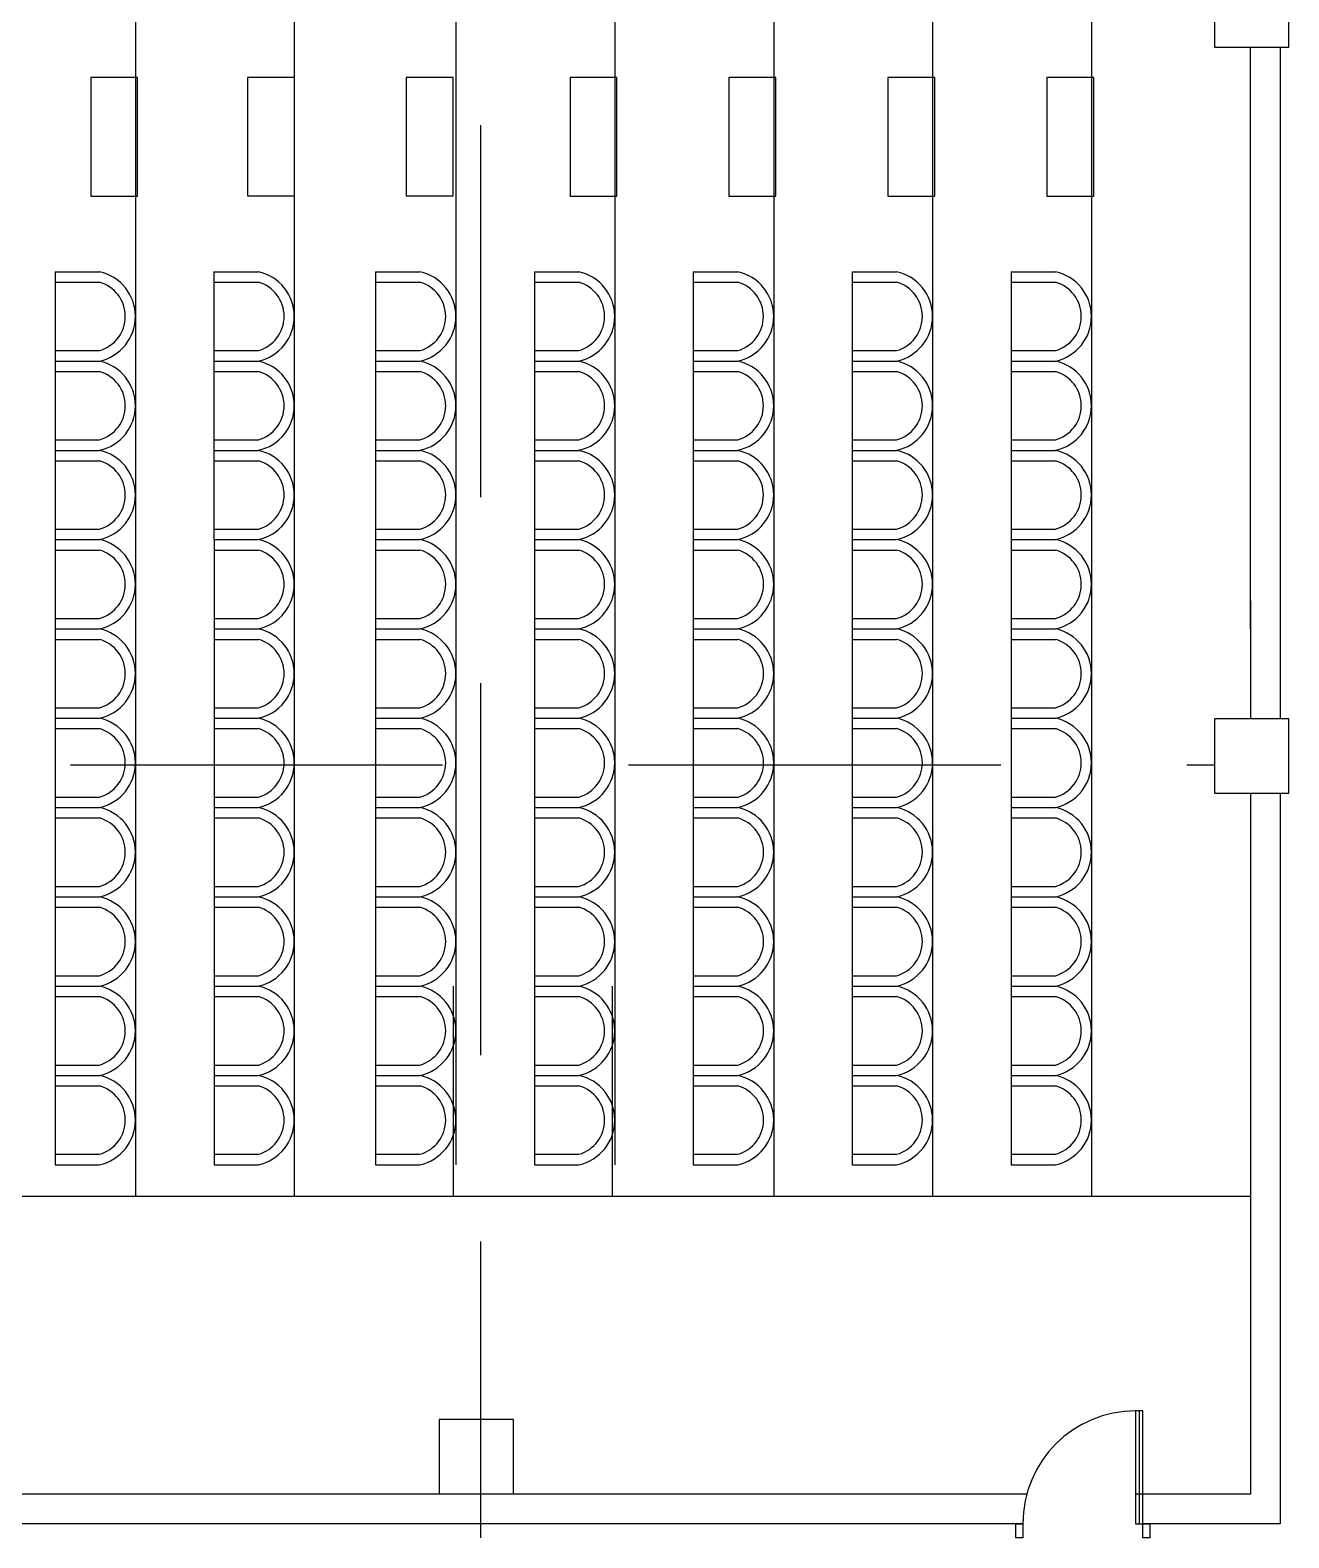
# Model space of a CAD drawing. Header units: millimetres. Extents: x -17017 to 2697, y 1903 to 18260.
# Drawn here: x -16987.609 to -16985.917, y 18217.36 to 18219.386 of the extents above; entities that cross this region are included whole.
import ezdxf

# ---------------------------------------------------------------- set-up
doc = ezdxf.new("R2010")
doc.units = ezdxf.units.MM
doc.linetypes.add('DASHED', pattern=[0.75, 0.5, -0.25])
for name, color, linetype in [('1', 7, 'Continuous'), ('A-Door', 150, 'Continuous'), ('A-Glaz', 92, 'Continuous'), ('door', 152, 'Continuous'), ('NT', 1, 'Continuous')]:
    doc.layers.add(name, color=color, linetype=linetype)

# ---------------------------------------------------------------- blocks, each defined once
blk = doc.blocks.new('A$C087A3AA9')
at = {"layer": 'A-Door'}
for points in [[(853, 95), (853, 853), (805, 853), (805, 95)], [(47, 95), (47, 0), (0, 0), (0, 95)], [(900, 95), (900, 0), (853, 0), (853, 95)]]:
    blk.add_lwpolyline(points, close=True, dxfattribs=at)
at = {"layer": 'A-Glaz'}
blk.add_line((829, 853), (829, 95), dxfattribs=at)
at = {"layer": 'NT'}
blk.add_arc((805, 95), 758, 90, 180, dxfattribs=at)

msp = doc.modelspace()

# ---------------------------------------------------------------- linework, layer by layer
at = {"layer": '1'}
for p, q in [((-16987.4672, 18227.2088), (-16987.4672, 18218.5818)), ((-16986.6095, 18227.2088), (-16986.6095, 18218.5818)), ((-16986.396, 18227.2088), (-16986.396, 18218.5818)), ((-16986.1825, 18227.2088), (-16986.1825, 18218.5818)), ((-16987.0366, 18227.1662), (-16987.0366, 18218.5818)), ((-16986.8231, 18227.1662), (-16986.8231, 18218.5818)), ((-16987.2537, 18225.825), (-16987.2537, 18218.5818)), ((-16985.969, 18219.3634), (-16985.969, 18218.5818)), ((-16985.929, 18219.3634), (-16985.929, 18218.5818)), ((-16987.5752, 18219.0618), (-16987.5155, 18219.0618)), ((-16987.5752, 18219.0618), (-16987.5156, 18219.0618)), ((-16987.5752, 18219.0618), (-16987.5752, 18218.7018)), ((-16987.5752, 18219.0478), (-16987.5156, 18219.0478)), ((-16987.3617, 18219.0618), (-16987.302, 18219.0618)), ((-16987.3617, 18219.0618), (-16987.302, 18219.0618)), ((-16987.3617, 18219.0618), (-16987.3617, 18218.7018)), ((-16987.3617, 18219.0478), (-16987.302, 18219.0478)), ((-16987.1446, 18219.0618), (-16987.0849, 18219.0618)), ((-16987.1446, 18219.0618), (-16987.0849, 18219.0618)), ((-16987.1446, 18219.0618), (-16987.1446, 18218.7018)), ((-16987.1446, 18219.0478), (-16987.0849, 18219.0478)), ((-16986.931, 18219.0618), (-16986.8714, 18219.0618)), ((-16986.931, 18219.0618), (-16986.8714, 18219.0618)), ((-16986.931, 18219.0618), (-16986.931, 18218.7018)), ((-16986.931, 18219.0478), (-16986.8714, 18219.0478)), ((-16986.7175, 18219.0618), (-16986.6579, 18219.0618)), ((-16986.7175, 18219.0618), (-16986.6579, 18219.0618)), ((-16986.7175, 18219.0618), (-16986.7175, 18218.7018)), ((-16986.7175, 18219.0478), (-16986.6579, 18219.0478)), ((-16986.504, 18219.0618), (-16986.4443, 18219.0618)), ((-16986.504, 18219.0618), (-16986.4443, 18219.0618)), ((-16986.504, 18219.0618), (-16986.504, 18218.7018)), ((-16986.504, 18219.0478), (-16986.4443, 18219.0478)), ((-16986.2905, 18219.0618), (-16986.2308, 18219.0618)), ((-16986.2904, 18219.0618), (-16986.2308, 18219.0618)), ((-16986.2904, 18219.0618), (-16986.2904, 18218.7018)), ((-16986.2904, 18219.0478), (-16986.2308, 18219.0478)), ((-16987.5752, 18218.9558), (-16987.5156, 18218.9558)), ((-16987.3617, 18218.9558), (-16987.302, 18218.9558)), ((-16987.1446, 18218.9558), (-16987.0849, 18218.9558)), ((-16986.931, 18218.9558), (-16986.8714, 18218.9558)), ((-16986.7175, 18218.9558), (-16986.6579, 18218.9558)), ((-16986.504, 18218.9558), (-16986.4443, 18218.9558)), ((-16986.2904, 18218.9558), (-16986.2308, 18218.9558)), ((-16987.5752, 18218.9418), (-16987.5156, 18218.9418)), ((-16987.5752, 18218.9418), (-16987.5156, 18218.9418)), ((-16987.5752, 18218.9278), (-16987.5156, 18218.9278)), ((-16987.3617, 18218.9418), (-16987.302, 18218.9418)), ((-16987.3617, 18218.9418), (-16987.302, 18218.9418)), ((-16987.3617, 18218.9278), (-16987.302, 18218.9278)), ((-16987.1446, 18218.9418), (-16987.0849, 18218.9418)), ((-16987.1446, 18218.9418), (-16987.0849, 18218.9418)), ((-16987.1446, 18218.9278), (-16987.0849, 18218.9278)), ((-16986.931, 18218.9418), (-16986.8714, 18218.9418)), ((-16986.931, 18218.9418), (-16986.8714, 18218.9418)), ((-16986.931, 18218.9278), (-16986.8714, 18218.9278)), ((-16986.7175, 18218.9418), (-16986.6579, 18218.9418)), ((-16986.7175, 18218.9418), (-16986.6579, 18218.9418)), ((-16986.7175, 18218.9278), (-16986.6579, 18218.9278)), ((-16986.504, 18218.9418), (-16986.4443, 18218.9418)), ((-16986.504, 18218.9418), (-16986.4443, 18218.9418)), ((-16986.504, 18218.9278), (-16986.4443, 18218.9278)), ((-16986.2905, 18218.9418), (-16986.2308, 18218.9418)), ((-16986.2905, 18218.9418), (-16986.2308, 18218.9418)), ((-16986.2904, 18218.9278), (-16986.2308, 18218.9278)), ((-16987.5752, 18218.8358), (-16987.5156, 18218.8358)), ((-16987.3617, 18218.8358), (-16987.302, 18218.8358)), ((-16987.1446, 18218.8358), (-16987.0849, 18218.8358)), ((-16986.931, 18218.8358), (-16986.8714, 18218.8358)), ((-16986.7175, 18218.8358), (-16986.6579, 18218.8358)), ((-16986.504, 18218.8358), (-16986.4443, 18218.8358)), ((-16986.2904, 18218.8358), (-16986.2308, 18218.8358)), ((-16987.5752, 18218.8218), (-16987.5156, 18218.8218)), ((-16987.5752, 18218.8218), (-16987.5156, 18218.8218)), ((-16987.5752, 18218.8078), (-16987.5156, 18218.8078)), ((-16987.3617, 18218.8218), (-16987.302, 18218.8218)), ((-16987.3617, 18218.8218), (-16987.302, 18218.8218)), ((-16987.3617, 18218.8078), (-16987.302, 18218.8078)), ((-16987.1446, 18218.8218), (-16987.0849, 18218.8218)), ((-16987.1446, 18218.8218), (-16987.0849, 18218.8218)), ((-16987.1446, 18218.8078), (-16987.0849, 18218.8078)), ((-16986.931, 18218.8218), (-16986.8714, 18218.8218)), ((-16986.931, 18218.8218), (-16986.8714, 18218.8218)), ((-16986.931, 18218.8078), (-16986.8714, 18218.8078)), ((-16986.7175, 18218.8218), (-16986.6579, 18218.8218)), ((-16986.7175, 18218.8218), (-16986.6579, 18218.8218)), ((-16986.7175, 18218.8078), (-16986.6579, 18218.8078)), ((-16986.504, 18218.8218), (-16986.4443, 18218.8218)), ((-16986.504, 18218.8218), (-16986.4443, 18218.8218)), ((-16986.504, 18218.8078), (-16986.4443, 18218.8078)), ((-16986.2905, 18218.8218), (-16986.2308, 18218.8218)), ((-16986.2905, 18218.8218), (-16986.2308, 18218.8218)), ((-16986.2904, 18218.8078), (-16986.2308, 18218.8078)), ((-16987.5752, 18218.7158), (-16987.5156, 18218.7158)), ((-16987.3617, 18218.7158), (-16987.302, 18218.7158)), ((-16987.1446, 18218.7158), (-16987.0849, 18218.7158)), ((-16986.931, 18218.7158), (-16986.8714, 18218.7158)), ((-16986.7175, 18218.7158), (-16986.6579, 18218.7158)), ((-16986.504, 18218.7158), (-16986.4443, 18218.7158)), ((-16986.2904, 18218.7158), (-16986.2308, 18218.7158)), ((-16987.5752, 18218.7018), (-16987.5156, 18218.7018)), ((-16987.5752, 18218.7018), (-16987.5156, 18218.7018)), ((-16987.5752, 18218.7018), (-16987.5752, 18218.5818)), ((-16987.5752, 18218.6878), (-16987.5155, 18218.6878)), ((-16987.3617, 18218.7018), (-16987.302, 18218.7018)), ((-16987.3617, 18218.7018), (-16987.302, 18218.7018)), ((-16987.3616, 18218.7018), (-16987.3616, 18218.5818)), ((-16987.3616, 18218.6878), (-16987.302, 18218.6878)), ((-16987.1446, 18218.7018), (-16987.0849, 18218.7018)), ((-16987.1446, 18218.7018), (-16987.0849, 18218.7018)), ((-16987.1445, 18218.7018), (-16987.1445, 18218.5818)), ((-16987.1445, 18218.6878), (-16987.0849, 18218.6878)), ((-16986.931, 18218.7018), (-16986.8714, 18218.7018)), ((-16986.931, 18218.7018), (-16986.8714, 18218.7018)), ((-16986.931, 18218.7018), (-16986.931, 18218.5818)), ((-16986.931, 18218.6878), (-16986.8714, 18218.6878)), ((-16986.7175, 18218.7018), (-16986.6579, 18218.7018)), ((-16986.7175, 18218.7018), (-16986.6579, 18218.7018)), ((-16986.7175, 18218.7018), (-16986.7175, 18218.5818)), ((-16986.7175, 18218.6878), (-16986.6579, 18218.6878)), ((-16986.504, 18218.7018), (-16986.4443, 18218.7018)), ((-16986.504, 18218.7018), (-16986.4443, 18218.7018)), ((-16986.504, 18218.7018), (-16986.504, 18218.5818)), ((-16986.504, 18218.6878), (-16986.4443, 18218.6878)), ((-16986.2905, 18218.7018), (-16986.2308, 18218.7018)), ((-16986.2905, 18218.7018), (-16986.2308, 18218.7018)), ((-16986.2904, 18218.7018), (-16986.2904, 18218.5818)), ((-16986.2904, 18218.6878), (-16986.2308, 18218.6878)), ((-16987.4672, 18218.6196), (-16987.4672, 18217.8192)), ((-16987.2537, 18218.6196), (-16987.2537, 18217.8192)), ((-16987.0366, 18218.6196), (-16987.0366, 18217.8618)), ((-16986.823, 18218.6196), (-16986.823, 18217.8618)), ((-16986.6095, 18218.6196), (-16986.6095, 18217.8192)), ((-16986.396, 18218.6196), (-16986.396, 18217.8192)), ((-16986.1825, 18218.6196), (-16986.1825, 18217.8192)), ((-16985.9689, 18218.6196), (-16985.9689, 18218.4609)), ((-16985.9289, 18218.6196), (-16985.9289, 18218.4609)), ((-16987.5752, 18218.5958), (-16987.5155, 18218.5958)), ((-16987.5752, 18218.5818), (-16987.5155, 18218.5818)), ((-16987.5752, 18218.5818), (-16987.5155, 18218.5818)), ((-16987.5752, 18218.5818), (-16987.5752, 18218.2218)), ((-16987.3617, 18218.5818), (-16987.302, 18218.5818)), ((-16987.3617, 18218.5818), (-16987.302, 18218.5818)), ((-16987.3616, 18218.5958), (-16987.302, 18218.5958)), ((-16987.3616, 18218.5818), (-16987.3616, 18218.2218)), ((-16987.1446, 18218.5818), (-16987.0849, 18218.5818)), ((-16987.1446, 18218.5818), (-16987.0849, 18218.5818)), ((-16987.1445, 18218.5958), (-16987.0849, 18218.5958)), ((-16987.1445, 18218.5818), (-16987.1445, 18218.2218)), ((-16986.931, 18218.5958), (-16986.8714, 18218.5958)), ((-16986.931, 18218.5818), (-16986.8714, 18218.5818)), ((-16986.931, 18218.5818), (-16986.8714, 18218.5818)), ((-16986.931, 18218.5818), (-16986.931, 18218.2218)), ((-16986.7175, 18218.5958), (-16986.6579, 18218.5958)), ((-16986.7175, 18218.5818), (-16986.6578, 18218.5818)), ((-16986.7175, 18218.5818), (-16986.6578, 18218.5818)), ((-16986.7175, 18218.5818), (-16986.7175, 18218.2218)), ((-16986.504, 18218.5958), (-16986.4443, 18218.5958)), ((-16986.504, 18218.5818), (-16986.4443, 18218.5818)), ((-16986.504, 18218.5818), (-16986.4443, 18218.5818)), ((-16986.504, 18218.5818), (-16986.504, 18218.2218)), ((-16986.2904, 18218.5958), (-16986.2308, 18218.5958)), ((-16986.2904, 18218.5818), (-16986.2308, 18218.5818)), ((-16986.2904, 18218.5818), (-16986.2308, 18218.5818)), ((-16986.2904, 18218.5818), (-16986.2904, 18218.2218)), ((-16987.5752, 18218.5678), (-16987.5155, 18218.5678)), ((-16987.3616, 18218.5678), (-16987.302, 18218.5678)), ((-16987.1445, 18218.5678), (-16987.0849, 18218.5678)), ((-16986.931, 18218.5678), (-16986.8714, 18218.5678)), ((-16986.7175, 18218.5678), (-16986.6578, 18218.5678)), ((-16986.504, 18218.5678), (-16986.4443, 18218.5678)), ((-16986.2904, 18218.5678), (-16986.2308, 18218.5678)), ((-16987.5752, 18218.4758), (-16987.5155, 18218.4758)), ((-16987.5752, 18218.4618), (-16987.5155, 18218.4618)), ((-16987.5752, 18218.4618), (-16987.5155, 18218.4618)), ((-16987.3617, 18218.4618), (-16987.302, 18218.4618)), ((-16987.3617, 18218.4618), (-16987.302, 18218.4618)), ((-16987.3616, 18218.4758), (-16987.302, 18218.4758)), ((-16987.1446, 18218.4618), (-16987.0849, 18218.4618)), ((-16987.1446, 18218.4618), (-16987.0849, 18218.4618)), ((-16987.1445, 18218.4758), (-16987.0849, 18218.4758)), ((-16986.931, 18218.4758), (-16986.8714, 18218.4758)), ((-16986.931, 18218.4618), (-16986.8714, 18218.4618)), ((-16986.931, 18218.4618), (-16986.8714, 18218.4618)), ((-16986.7175, 18218.4758), (-16986.6578, 18218.4758)), ((-16986.7175, 18218.4618), (-16986.6578, 18218.4618)), ((-16986.7175, 18218.4618), (-16986.6578, 18218.4618)), ((-16986.504, 18218.4758), (-16986.4443, 18218.4758)), ((-16986.504, 18218.4618), (-16986.4443, 18218.4618)), ((-16986.504, 18218.4618), (-16986.4443, 18218.4618)), ((-16986.2904, 18218.4758), (-16986.2308, 18218.4758)), ((-16986.2904, 18218.4618), (-16986.2308, 18218.4618)), ((-16986.2904, 18218.4618), (-16986.2308, 18218.4618)), ((-16987.5752, 18218.4478), (-16987.5155, 18218.4478)), ((-16987.3616, 18218.4478), (-16987.302, 18218.4478)), ((-16987.1445, 18218.4478), (-16987.0849, 18218.4478)), ((-16986.931, 18218.4478), (-16986.8714, 18218.4478)), ((-16986.7175, 18218.4478), (-16986.6578, 18218.4478)), ((-16986.504, 18218.4478), (-16986.4443, 18218.4478)), ((-16986.2904, 18218.4478), (-16986.2308, 18218.4478)), ((-16985.9689, 18218.3609), (-16985.9689, 18217.4192)), ((-16985.9289, 18218.3609), (-16985.9289, 18217.3792)), ((-16987.5752, 18218.3558), (-16987.5155, 18218.3558)), ((-16987.5752, 18218.3418), (-16987.5155, 18218.3418)), ((-16987.5752, 18218.3418), (-16987.5155, 18218.3418)), ((-16987.3617, 18218.3418), (-16987.302, 18218.3418)), ((-16987.3617, 18218.3418), (-16987.302, 18218.3418)), ((-16987.3616, 18218.3558), (-16987.302, 18218.3558)), ((-16987.1446, 18218.3418), (-16987.0849, 18218.3418)), ((-16987.1446, 18218.3418), (-16987.0849, 18218.3418)), ((-16987.1445, 18218.3558), (-16987.0849, 18218.3558)), ((-16986.931, 18218.3558), (-16986.8714, 18218.3558)), ((-16986.931, 18218.3418), (-16986.8714, 18218.3418)), ((-16986.931, 18218.3418), (-16986.8714, 18218.3418)), ((-16986.7175, 18218.3558), (-16986.6578, 18218.3558)), ((-16986.7175, 18218.3418), (-16986.6578, 18218.3418)), ((-16986.7175, 18218.3418), (-16986.6578, 18218.3418)), ((-16986.504, 18218.3558), (-16986.4443, 18218.3558)), ((-16986.504, 18218.3418), (-16986.4443, 18218.3418)), ((-16986.504, 18218.3418), (-16986.4443, 18218.3418)), ((-16986.2904, 18218.3558), (-16986.2308, 18218.3558)), ((-16986.2904, 18218.3418), (-16986.2308, 18218.3418)), ((-16986.2904, 18218.3418), (-16986.2308, 18218.3418)), ((-16987.5752, 18218.3278), (-16987.5155, 18218.3278)), ((-16987.3616, 18218.3278), (-16987.302, 18218.3278)), ((-16987.1445, 18218.3278), (-16987.0849, 18218.3278)), ((-16986.931, 18218.3278), (-16986.8714, 18218.3278)), ((-16986.7175, 18218.3278), (-16986.6578, 18218.3278)), ((-16986.504, 18218.3278), (-16986.4443, 18218.3278)), ((-16986.2904, 18218.3278), (-16986.2308, 18218.3278)), ((-16987.5752, 18218.2358), (-16987.5155, 18218.2358)), ((-16987.5752, 18218.2218), (-16987.5155, 18218.2218)), ((-16987.5752, 18218.2218), (-16987.5155, 18218.2218)), ((-16987.5752, 18218.2218), (-16987.5752, 18218.1018)), ((-16987.3617, 18218.2218), (-16987.302, 18218.2218)), ((-16987.3617, 18218.2218), (-16987.302, 18218.2218)), ((-16987.3616, 18218.2358), (-16987.302, 18218.2358)), ((-16987.3616, 18218.2218), (-16987.3616, 18218.1018)), ((-16987.1446, 18218.2218), (-16987.0849, 18218.2218)), ((-16987.1446, 18218.2218), (-16987.0849, 18218.2218)), ((-16987.1445, 18218.2358), (-16987.0849, 18218.2358)), ((-16987.1445, 18218.2218), (-16987.1445, 18218.1018)), ((-16986.931, 18218.2358), (-16986.8714, 18218.2358)), ((-16986.931, 18218.2218), (-16986.8714, 18218.2218)), ((-16986.931, 18218.2218), (-16986.8714, 18218.2218)), ((-16986.931, 18218.2218), (-16986.931, 18218.1018)), ((-16986.7175, 18218.2358), (-16986.6578, 18218.2358)), ((-16986.7175, 18218.2218), (-16986.6578, 18218.2218)), ((-16986.7175, 18218.2218), (-16986.6578, 18218.2218)), ((-16986.7175, 18218.2218), (-16986.7175, 18218.1018)), ((-16986.504, 18218.2358), (-16986.4443, 18218.2358)), ((-16986.504, 18218.2218), (-16986.4443, 18218.2218)), ((-16986.504, 18218.2218), (-16986.4443, 18218.2218)), ((-16986.5039, 18218.2218), (-16986.5039, 18218.1018)), ((-16986.2904, 18218.2358), (-16986.2308, 18218.2358)), ((-16986.2904, 18218.2218), (-16986.2308, 18218.2218)), ((-16986.2904, 18218.2218), (-16986.2308, 18218.2218)), ((-16986.2904, 18218.2218), (-16986.2904, 18218.1018)), ((-16987.5752, 18218.2078), (-16987.5155, 18218.2078)), ((-16987.3616, 18218.2078), (-16987.302, 18218.2078)), ((-16987.1445, 18218.2078), (-16987.0849, 18218.2078)), ((-16986.931, 18218.2078), (-16986.8714, 18218.2078)), ((-16986.7175, 18218.2078), (-16986.6578, 18218.2078)), ((-16986.5039, 18218.2078), (-16986.4443, 18218.2078)), ((-16986.2904, 18218.2078), (-16986.2308, 18218.2078)), ((-16987.5752, 18218.1158), (-16987.5155, 18218.1158)), ((-16987.3616, 18218.1158), (-16987.302, 18218.1158)), ((-16987.1445, 18218.1158), (-16987.0849, 18218.1158)), ((-16986.931, 18218.1158), (-16986.8714, 18218.1158)), ((-16986.7175, 18218.1158), (-16986.6578, 18218.1158)), ((-16986.5039, 18218.1158), (-16986.4443, 18218.1158)), ((-16986.2904, 18218.1158), (-16986.2308, 18218.1158)), ((-16987.5752, 18218.1018), (-16987.5155, 18218.1018)), ((-16987.5752, 18218.1018), (-16987.5155, 18218.1018)), ((-16987.5752, 18218.1018), (-16987.5752, 18217.9818)), ((-16987.3616, 18218.1018), (-16987.302, 18218.1018)), ((-16987.3616, 18218.1018), (-16987.302, 18218.1018)), ((-16987.3616, 18218.1018), (-16987.3616, 18217.9818)), ((-16987.1445, 18218.1018), (-16987.0849, 18218.1018)), ((-16987.1445, 18218.1018), (-16987.0849, 18218.1018)), ((-16987.1445, 18218.1018), (-16987.1445, 18217.9818)), ((-16987.0401, 18218.1018), (-16987.0401, 18217.8192)), ((-16986.931, 18218.1018), (-16986.8714, 18218.1018)), ((-16986.931, 18218.1018), (-16986.8714, 18218.1018)), ((-16986.931, 18218.1018), (-16986.931, 18217.9818)), ((-16986.8266, 18218.1018), (-16986.8266, 18217.8192)), ((-16986.7175, 18218.1018), (-16986.6578, 18218.1018)), ((-16986.7175, 18218.1018), (-16986.6578, 18218.1018)), ((-16986.7175, 18218.1018), (-16986.7175, 18217.9818)), ((-16986.504, 18218.1018), (-16986.4443, 18218.1018)), ((-16986.504, 18218.1018), (-16986.4443, 18218.1018)), ((-16986.504, 18218.1018), (-16986.504, 18217.9818)), ((-16986.2904, 18218.1018), (-16986.2308, 18218.1018)), ((-16986.2904, 18218.1018), (-16986.2308, 18218.1018)), ((-16986.2904, 18218.1018), (-16986.2904, 18217.9818)), ((-16987.5752, 18218.0878), (-16987.5155, 18218.0878)), ((-16987.3616, 18218.0878), (-16987.302, 18218.0878)), ((-16987.1445, 18218.0878), (-16987.0849, 18218.0878)), ((-16986.931, 18218.0878), (-16986.8714, 18218.0878)), ((-16986.7175, 18218.0878), (-16986.6578, 18218.0878)), ((-16986.504, 18218.0878), (-16986.4443, 18218.0878)), ((-16986.2904, 18218.0878), (-16986.2308, 18218.0878)), ((-16987.5752, 18217.9958), (-16987.5155, 18217.9958)), ((-16987.3616, 18217.9958), (-16987.302, 18217.9958)), ((-16987.1445, 18217.9958), (-16987.0849, 18217.9958)), ((-16986.931, 18217.9958), (-16986.8714, 18217.9958)), ((-16986.7175, 18217.9958), (-16986.6578, 18217.9958)), ((-16986.504, 18217.9958), (-16986.4443, 18217.9958)), ((-16986.2904, 18217.9958), (-16986.2308, 18217.9958)), ((-16987.5752, 18217.9818), (-16987.5155, 18217.9818)), ((-16987.5752, 18217.9818), (-16987.5155, 18217.9818)), ((-16987.5752, 18217.9818), (-16987.5752, 18217.8618)), ((-16987.3617, 18217.9818), (-16987.302, 18217.9818)), ((-16987.3617, 18217.9818), (-16987.302, 18217.9818)), ((-16987.3616, 18217.9818), (-16987.3616, 18217.8618)), ((-16987.1446, 18217.9818), (-16987.0849, 18217.9818)), ((-16987.1446, 18217.9818), (-16987.0849, 18217.9818)), ((-16987.1445, 18217.9818), (-16987.1445, 18217.8618)), ((-16986.931, 18217.9818), (-16986.8714, 18217.9818)), ((-16986.931, 18217.9818), (-16986.8714, 18217.9818)), ((-16986.931, 18217.9818), (-16986.931, 18217.8618)), ((-16986.7175, 18217.9818), (-16986.6578, 18217.9818)), ((-16986.7175, 18217.9818), (-16986.6578, 18217.9818)), ((-16986.7175, 18217.9818), (-16986.7175, 18217.8618)), ((-16986.504, 18217.9818), (-16986.4443, 18217.9818)), ((-16986.504, 18217.9818), (-16986.4443, 18217.9818)), ((-16986.5039, 18217.9818), (-16986.5039, 18217.8618)), ((-16986.2904, 18217.9818), (-16986.2308, 18217.9818)), ((-16986.2904, 18217.9818), (-16986.2308, 18217.9818)), ((-16986.2904, 18217.9818), (-16986.2904, 18217.8618)), ((-16987.5752, 18217.9678), (-16987.5155, 18217.9678)), ((-16987.3616, 18217.9678), (-16987.302, 18217.9678)), ((-16987.1445, 18217.9678), (-16987.0849, 18217.9678)), ((-16986.931, 18217.9678), (-16986.8714, 18217.9678)), ((-16986.7175, 18217.9678), (-16986.6578, 18217.9678)), ((-16986.5039, 18217.9678), (-16986.4443, 18217.9678)), ((-16986.2904, 18217.9678), (-16986.2308, 18217.9678)), ((-16987.5752, 18217.8758), (-16987.5155, 18217.8758)), ((-16987.3616, 18217.8758), (-16987.302, 18217.8758)), ((-16987.1445, 18217.8758), (-16987.0849, 18217.8758)), ((-16986.931, 18217.8758), (-16986.8714, 18217.8758)), ((-16986.7175, 18217.8758), (-16986.6578, 18217.8758)), ((-16986.5039, 18217.8758), (-16986.4443, 18217.8758)), ((-16986.2904, 18217.8758), (-16986.2308, 18217.8758)), ((-16987.5752, 18217.8618), (-16987.5155, 18217.8618)), ((-16987.5752, 18217.8618), (-16987.5155, 18217.8618)), ((-16987.3616, 18217.8618), (-16987.302, 18217.8618)), ((-16987.3616, 18217.8618), (-16987.302, 18217.8618)), ((-16987.1445, 18217.8618), (-16987.0849, 18217.8618)), ((-16987.1445, 18217.8618), (-16987.0849, 18217.8618)), ((-16986.931, 18217.8618), (-16986.8714, 18217.8618)), ((-16986.931, 18217.8618), (-16986.8714, 18217.8618)), ((-16986.7175, 18217.8618), (-16986.6578, 18217.8618)), ((-16986.7175, 18217.8618), (-16986.6578, 18217.8618)), ((-16986.504, 18217.8618), (-16986.4443, 18217.8618)), ((-16986.504, 18217.8618), (-16986.4443, 18217.8618)), ((-16986.2904, 18217.8618), (-16986.2308, 18217.8618)), ((-16986.2904, 18217.8618), (-16986.2308, 18217.8618)), ((-16985.9689, 18217.8192), (-16988.7484, 18217.8192)), ((-16986.2693, 18217.4192), (-16988.7484, 18217.4192)), ((-16985.9689, 18217.4192), (-16986.1231, 18217.4192)), ((-16986.2747, 18217.3792), (-16988.7484, 18217.3792)), ((-16985.9289, 18217.3792), (-16986.1136, 18217.3792))]:
    msp.add_line(p, q, dxfattribs=at)
for points in [[(-16986.0172, 18219.4634), (-16986.0172, 18219.3634), (-16985.9172, 18219.3634), (-16985.9172, 18219.4634)], [(-16987.4643, 18219.1635), (-16987.4643, 18219.3229), (-16987.5273, 18219.3229), (-16987.5273, 18219.1635)], [(-16987.0402, 18219.1636), (-16987.0402, 18219.3229), (-16987.1032, 18219.3229), (-16987.1032, 18219.1636)], [(-16986.8201, 18219.1635), (-16986.8201, 18219.3229), (-16986.8831, 18219.3229), (-16986.8831, 18219.1635)], [(-16986.6066, 18219.1635), (-16986.6066, 18219.3229), (-16986.6696, 18219.3229), (-16986.6696, 18219.1635)], [(-16986.393, 18219.1635), (-16986.393, 18219.3229), (-16986.4561, 18219.3229), (-16986.4561, 18219.1635)], [(-16986.1795, 18219.1635), (-16986.1795, 18219.3229), (-16986.2425, 18219.3229), (-16986.2425, 18219.1635)], [(-16986.0172, 18218.4609), (-16986.0172, 18218.3609), (-16985.9172, 18218.3609), (-16985.9172, 18218.4609)]]:
    msp.add_lwpolyline(points, close=True, dxfattribs=at)
for points in [[(-16987.2537, 18219.3229), (-16987.3167, 18219.3229), (-16987.3167, 18219.1636), (-16987.2537, 18219.1636)], [(-16986.9591, 18217.4192), (-16986.9591, 18217.5192), (-16987.0591, 18217.5192), (-16987.0591, 18217.4192)]]:
    msp.add_lwpolyline(points, dxfattribs=at)
for centre, radius, start, end in [((-16987.5286, 18219.0018), 0.0614, 282.3013, 77.6987), ((-16987.5288, 18219.0018), 0.0479, 286.121, 73.879), ((-16987.3151, 18219.0018), 0.0614, 282.3013, 77.6987), ((-16987.3153, 18219.0018), 0.0479, 286.121, 73.879), ((-16987.098, 18219.0018), 0.0614, 282.3013, 77.6987), ((-16987.0982, 18219.0018), 0.0479, 286.121, 73.879), ((-16986.8845, 18219.0018), 0.0614, 282.3013, 77.6987), ((-16986.8847, 18219.0018), 0.0479, 286.121, 73.879), ((-16986.6709, 18219.0018), 0.0614, 282.3013, 77.6987), ((-16986.6712, 18219.0018), 0.0479, 286.121, 73.879), ((-16986.4574, 18219.0018), 0.0614, 282.3013, 77.6987), ((-16986.4576, 18219.0018), 0.0479, 286.121, 73.879), ((-16986.2439, 18219.0018), 0.0614, 282.3013, 77.6987), ((-16986.2441, 18219.0018), 0.0479, 286.121, 73.879), ((-16987.5286, 18218.8818), 0.0614, 282.3013, 77.6987), ((-16987.5288, 18218.8818), 0.0479, 286.121, 73.879), ((-16987.3151, 18218.8818), 0.0614, 282.3013, 77.6987), ((-16987.3153, 18218.8818), 0.0479, 286.121, 73.879), ((-16987.098, 18218.8818), 0.0614, 282.3013, 77.6987), ((-16987.0982, 18218.8818), 0.0479, 286.121, 73.879), ((-16986.8845, 18218.8818), 0.0614, 282.3013, 77.6987), ((-16986.8847, 18218.8818), 0.0479, 286.121, 73.879), ((-16986.6709, 18218.8818), 0.0614, 282.3013, 77.6987), ((-16986.6712, 18218.8818), 0.0479, 286.121, 73.879), ((-16986.4574, 18218.8818), 0.0614, 282.3013, 77.6987), ((-16986.4576, 18218.8818), 0.0479, 286.121, 73.879), ((-16986.2439, 18218.8818), 0.0614, 282.3013, 77.6987), ((-16986.2441, 18218.8818), 0.0479, 286.121, 73.879), ((-16987.5286, 18218.7618), 0.0614, 282.3013, 77.6987), ((-16987.5288, 18218.7618), 0.0479, 286.121, 73.879), ((-16987.3151, 18218.7618), 0.0614, 282.3013, 77.6987), ((-16987.3153, 18218.7618), 0.0479, 286.121, 73.879), ((-16987.098, 18218.7618), 0.0614, 282.3013, 77.6987), ((-16987.0982, 18218.7618), 0.0479, 286.121, 73.879), ((-16986.8845, 18218.7618), 0.0614, 282.3013, 77.6987), ((-16986.8847, 18218.7618), 0.0479, 286.121, 73.879), ((-16986.6709, 18218.7618), 0.0614, 282.3013, 77.6987), ((-16986.6712, 18218.7618), 0.0479, 286.121, 73.879), ((-16986.4574, 18218.7618), 0.0614, 282.3013, 77.6987), ((-16986.4576, 18218.7618), 0.0479, 286.121, 73.879), ((-16986.2439, 18218.7618), 0.0614, 282.3013, 77.6987), ((-16986.2441, 18218.7618), 0.0479, 286.121, 73.879), ((-16987.5286, 18218.6418), 0.0614, 282.3013, 77.6987), ((-16987.5288, 18218.6418), 0.0479, 286.121, 73.879), ((-16987.3151, 18218.6418), 0.0614, 282.3013, 77.6987), ((-16987.3153, 18218.6418), 0.0479, 286.121, 73.879), ((-16987.098, 18218.6418), 0.0614, 282.3013, 77.6987), ((-16987.0982, 18218.6418), 0.0479, 286.121, 73.879), ((-16986.8845, 18218.6418), 0.0614, 282.3013, 77.6987), ((-16986.8847, 18218.6418), 0.0479, 286.121, 73.879), ((-16986.6709, 18218.6418), 0.0614, 282.3013, 77.6987), ((-16986.6711, 18218.6418), 0.0479, 286.121, 73.879), ((-16986.4574, 18218.6418), 0.0614, 282.3013, 77.6987), ((-16986.4576, 18218.6418), 0.0479, 286.121, 73.879), ((-16986.2439, 18218.6418), 0.0614, 282.3013, 77.6987), ((-16986.2441, 18218.6418), 0.0479, 286.121, 73.879), ((-16987.5286, 18218.5218), 0.0614, 282.3013, 77.6987), ((-16987.3151, 18218.5218), 0.0614, 282.3013, 77.6987), ((-16987.098, 18218.5218), 0.0614, 282.3013, 77.6987), ((-16986.8845, 18218.5218), 0.0614, 282.3013, 77.6987), ((-16986.6709, 18218.5218), 0.0614, 282.3013, 77.6987), ((-16986.4574, 18218.5218), 0.0614, 282.3013, 77.6987), ((-16986.2439, 18218.5218), 0.0614, 282.3013, 77.6987), ((-16987.5288, 18218.5218), 0.0479, 286.121, 73.879), ((-16987.3153, 18218.5218), 0.0479, 286.121, 73.879), ((-16987.0982, 18218.5218), 0.0479, 286.121, 73.879), ((-16986.8847, 18218.5218), 0.0479, 286.121, 73.879), ((-16986.6711, 18218.5218), 0.0479, 286.121, 73.879), ((-16986.4576, 18218.5218), 0.0479, 286.121, 73.879), ((-16986.2441, 18218.5218), 0.0479, 286.121, 73.879), ((-16987.5286, 18218.4018), 0.0614, 282.3013, 77.6987), ((-16987.3151, 18218.4018), 0.0614, 282.3013, 77.6987), ((-16987.098, 18218.4018), 0.0614, 282.3013, 77.6987), ((-16986.8845, 18218.4018), 0.0614, 282.3013, 77.6987), ((-16986.6709, 18218.4018), 0.0614, 282.3013, 77.6987), ((-16986.4574, 18218.4018), 0.0614, 282.3013, 77.6987), ((-16986.2439, 18218.4018), 0.0614, 282.3013, 77.6987), ((-16987.5288, 18218.4018), 0.0479, 286.121, 73.879), ((-16987.3153, 18218.4018), 0.0479, 286.121, 73.879), ((-16987.0982, 18218.4018), 0.0479, 286.121, 73.879), ((-16986.8847, 18218.4018), 0.0479, 286.121, 73.879), ((-16986.6711, 18218.4018), 0.0479, 286.121, 73.879), ((-16986.4576, 18218.4018), 0.0479, 286.121, 73.879), ((-16986.2441, 18218.4018), 0.0479, 286.121, 73.879), ((-16987.5286, 18218.2818), 0.0614, 282.3013, 77.6987), ((-16987.3151, 18218.2818), 0.0614, 282.3013, 77.6987), ((-16987.098, 18218.2818), 0.0614, 282.3013, 77.6987), ((-16986.8845, 18218.2818), 0.0614, 282.3013, 77.6987), ((-16986.6709, 18218.2818), 0.0614, 282.3013, 77.6987), ((-16986.4574, 18218.2818), 0.0614, 282.3013, 77.6987), ((-16986.2439, 18218.2818), 0.0614, 282.3013, 77.6987), ((-16987.5288, 18218.2818), 0.0479, 286.121, 73.879), ((-16987.3153, 18218.2818), 0.0479, 286.121, 73.879), ((-16987.0982, 18218.2818), 0.0479, 286.121, 73.879), ((-16986.8847, 18218.2818), 0.0479, 286.121, 73.879), ((-16986.6711, 18218.2818), 0.0479, 286.121, 73.879), ((-16986.4576, 18218.2818), 0.0479, 286.121, 73.879), ((-16986.2441, 18218.2818), 0.0479, 286.121, 73.879), ((-16987.5286, 18218.1618), 0.0614, 282.3013, 77.6987), ((-16987.3151, 18218.1618), 0.0614, 282.3013, 77.6987), ((-16987.098, 18218.1618), 0.0614, 282.3013, 77.6987), ((-16986.8844, 18218.1618), 0.0614, 282.3013, 77.6987), ((-16986.6709, 18218.1618), 0.0614, 282.3013, 77.6987), ((-16986.4574, 18218.1618), 0.0614, 282.3013, 77.6987), ((-16986.2439, 18218.1618), 0.0614, 282.3013, 77.6987), ((-16987.5288, 18218.1618), 0.0479, 286.121, 73.879), ((-16987.3153, 18218.1618), 0.0479, 286.121, 73.879), ((-16987.0982, 18218.1618), 0.0479, 286.121, 73.879), ((-16986.8846, 18218.1618), 0.0479, 286.121, 73.879), ((-16986.6711, 18218.1618), 0.0479, 286.121, 73.879), ((-16986.4576, 18218.1618), 0.0479, 286.121, 73.879), ((-16986.2441, 18218.1618), 0.0479, 286.121, 73.879), ((-16987.5286, 18218.0418), 0.0614, 282.3013, 77.6987), ((-16987.3151, 18218.0418), 0.0614, 282.3013, 77.6987), ((-16987.098, 18218.0418), 0.0614, 282.3013, 77.6987), ((-16986.8845, 18218.0418), 0.0614, 282.3013, 77.6987), ((-16986.6709, 18218.0418), 0.0614, 282.3013, 77.6987), ((-16986.4574, 18218.0418), 0.0614, 282.3013, 77.6987), ((-16986.2439, 18218.0418), 0.0614, 282.3013, 77.6987), ((-16987.5288, 18218.0418), 0.0479, 286.121, 73.879), ((-16987.3153, 18218.0418), 0.0479, 286.121, 73.879), ((-16987.0982, 18218.0418), 0.0479, 286.121, 73.879), ((-16986.8847, 18218.0418), 0.0479, 286.121, 73.879), ((-16986.6711, 18218.0418), 0.0479, 286.121, 73.879), ((-16986.4576, 18218.0418), 0.0479, 286.121, 73.879), ((-16986.2441, 18218.0418), 0.0479, 286.121, 73.879), ((-16987.5286, 18217.9218), 0.0614, 282.3013, 77.6987), ((-16987.3151, 18217.9218), 0.0614, 282.3013, 77.6987), ((-16987.098, 18217.9218), 0.0614, 282.3013, 77.6987), ((-16986.8844, 18217.9218), 0.0614, 282.3013, 77.6987), ((-16986.6709, 18217.9218), 0.0614, 282.3013, 77.6987), ((-16986.4574, 18217.9218), 0.0614, 282.3013, 77.6987), ((-16986.2439, 18217.9218), 0.0614, 282.3013, 77.6987), ((-16987.5288, 18217.9218), 0.0479, 286.121, 73.879), ((-16987.3153, 18217.9218), 0.0479, 286.121, 73.879), ((-16987.0982, 18217.9218), 0.0479, 286.121, 73.879), ((-16986.8846, 18217.9218), 0.0479, 286.121, 73.879), ((-16986.6711, 18217.9218), 0.0479, 286.121, 73.879), ((-16986.4576, 18217.9218), 0.0479, 286.121, 73.879), ((-16986.2441, 18217.9218), 0.0479, 286.121, 73.879)]:
    msp.add_arc(centre, radius, start, end, dxfattribs=at)
at = {"layer": 'door', "linetype": 'DASHED'}
for p, q in [((-16987.0037, 18227.5088), (-16987.0037, 18217.3604)), ((-16999.5544, 18218.3993), (-16986.0172, 18218.3993))]:
    msp.add_line(p, q, dxfattribs=at)

# ---------------------------------------------------------------- block references
at = {"layer": '1', "color": 0, "xscale": 0.0002, "yscale": 0.0002, "zscale": 0.0002}
msp.add_blockref('A$C087A3AA9', (-16986.2841, 18217.3604), dxfattribs=at)

doc.saveas('drawing.dxf')
